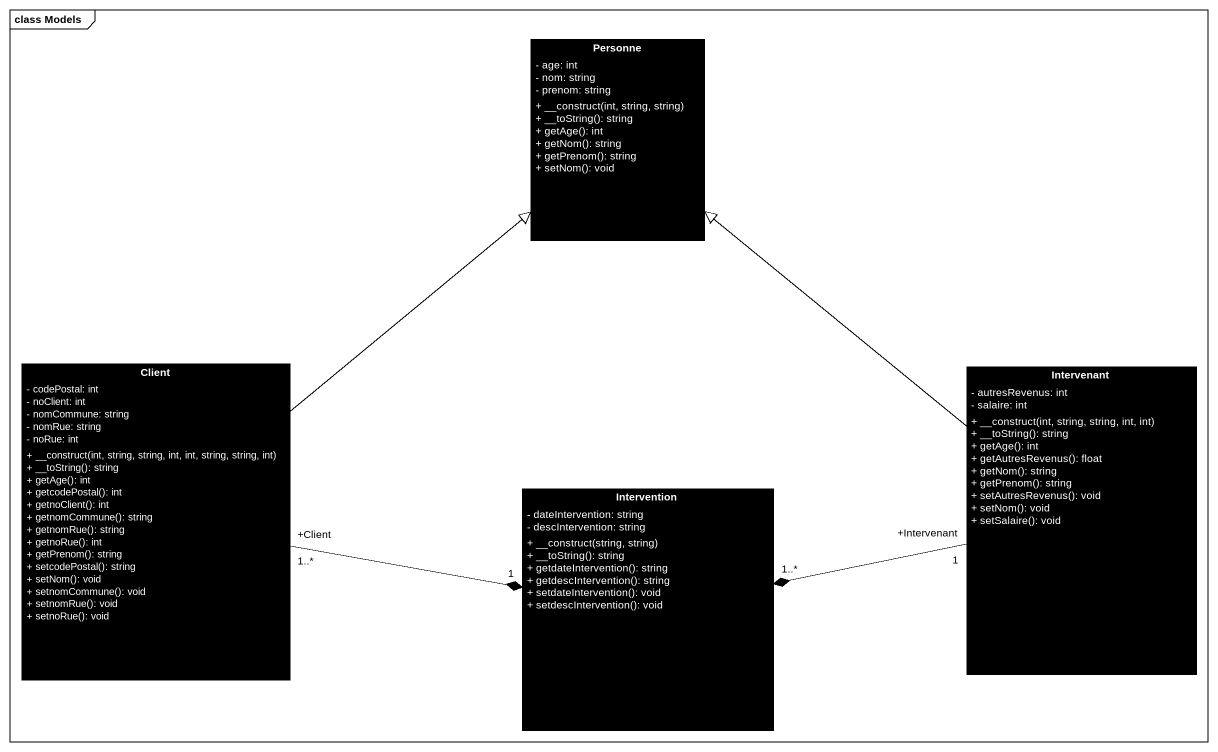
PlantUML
@startuml
mainframe class Models
hide circle
hide empty members
skinparam classAttributeIconSize 0
class Personne #000000 {
  - age: int
  - nom: string
  - prenom: string
  + __construct(int, string, string)
  + __toString(): string
  + getAge(): int
  + getNom(): string
  + getPrenom(): string
  + setNom(): void
}
class Client #000000 {
  - codePostal: int
  - noClient: int
  - nomCommune: string
  - nomRue: string
  - noRue: int
  + __construct(int, string, string, int, int, string, string, int)
  + __toString(): string
  + getAge(): int
  + getcodePostal(): int
  + getnoClient(): int
  + getnomCommune(): string
  + getnomRue(): string
  + getnoRue(): int
  + getPrenom(): string
  + setcodePostal(): string
  + setNom(): void
  + setnomCommune(): void
  + setnomRue(): void
  + setnoRue(): void
}
class Intervenant #000000 {
  - autresRevenus: int
  - salaire: int
  + __construct(int, string, string, int, int)
  + __toString(): string
  + getAge(): int
  + getAutresRevenus(): float
  + getNom(): string
  + getPrenom(): string
  + setAutresRevenus(): void
  + setNom(): void
  + setSalaire(): void
}
class Intervention #000000 {
  - dateIntervention: string
  - descIntervention: string
  + __construct(string, string)
  + __toString(): string
  + getdateIntervention(): string
  + getdescIntervention(): string
  + setdateIntervention(): void
  + setdescIntervention(): void
}
Client -up-|> Personne
Client "+Client\n1..*" -right-* "1" Intervention
Intervenant -up-|> Personne
Intervenant "+Intervenant\n1" -left-* "1..*" Intervention
@enduml
